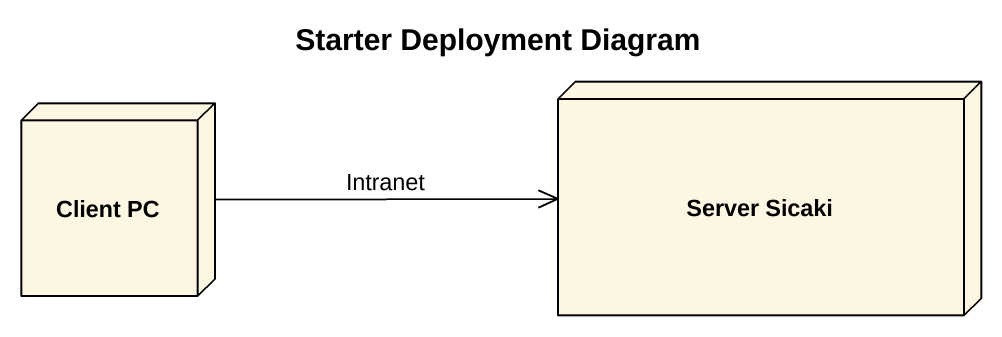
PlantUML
@startuml
title Starter Deployment Diagram
node "Client PC" as Client_PC
node "Server Sicaki" as Server_Sicaki
Client_PC -right-> Server_Sicaki : Intranet
@enduml
